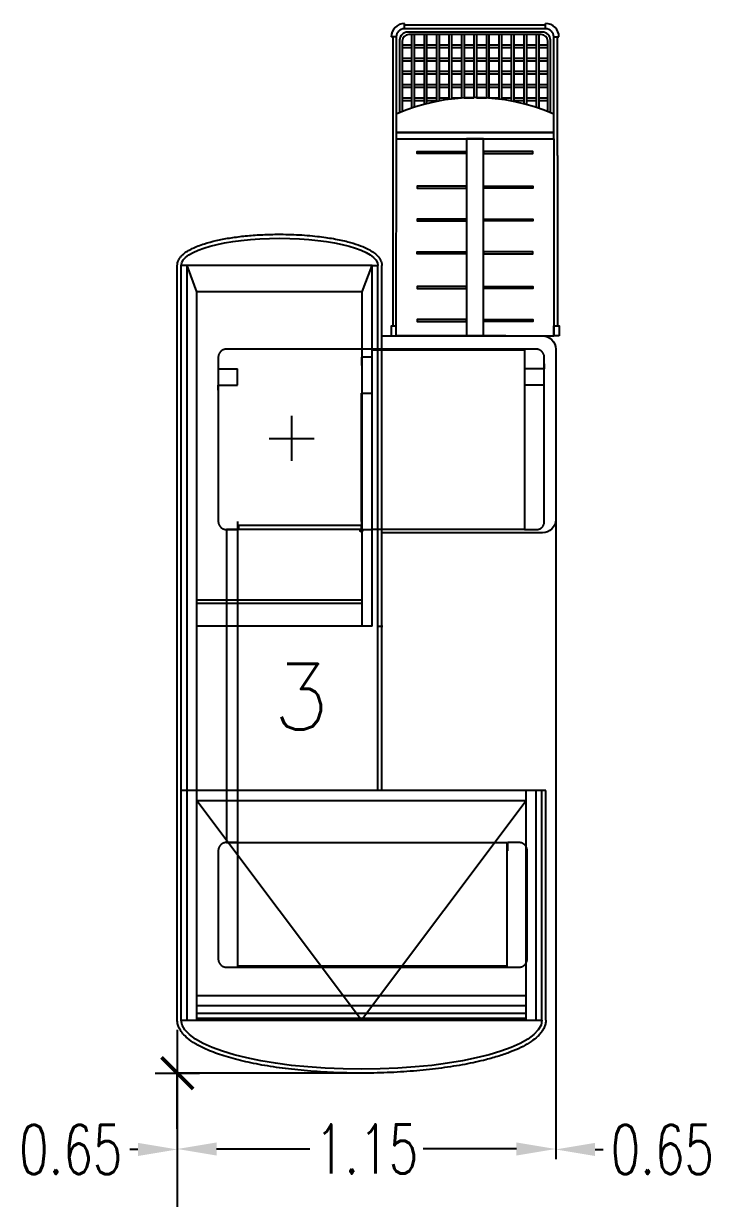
# Model space of a CAD drawing. Header units: millimetres. Extents: x -434 to 213, y 66 to 172.
# Drawn here: x -196.841 to -194.749, y 87.23 to 90.811 of the extents above; entities that cross this region are included whole.
import ezdxf

# ---------------------------------------------------------------- set-up
doc = ezdxf.new("R2010")
doc.units = ezdxf.units.MM
doc.linetypes.add('CENTER', pattern=[50.8, 31.75, -6.35, 6.35, -6.35])
doc.linetypes.add('DASHED', pattern=[0.75, 0.5, -0.25])
for name, color, linetype in [('0_MUROS', 7, 'Continuous'), ('C_COTAS-EQUIPAMIENTO', 1, 'Continuous'), ('E_CHECK-OUTS', 1, 'Continuous'), ('Rapi-Estant-Check-Out 255', 1, 'Continuous'), ('T_TEXTOS', 3, 'Continuous')]:
    doc.layers.add(name, color=color, linetype=linetype)
doc.styles.add('INOXI', font='romans.shx', dxfattribs={"width": 0.7, "height": 0.15})
doc.styles.add('ROMANS', font='ROMANS.SHX', dxfattribs={"width": 0.8, "height": 0.2})

# ---------------------------------------------------------------- blocks, each defined once
blk = doc.blocks.new('COTA')
for p, q in [((0, 0.4), (0, -0.4)), ((-1, 0), (0, 0))]:
    blk.add_line(p, q)
at = {"const_width": 0.065}
blk.add_lwpolyline([(0.141, 0.141), (0.283, 0.283), (0, 0), (-0.141, -0.141), (-0.283, -0.283)], dxfattribs=at)

msp = doc.modelspace()

# ---------------------------------------------------------------- linework, layer by layer
at = {"layer": '0_MUROS', "color": 8}
for p, q in [((-195.8105, 87.6118), (-196.3724, 87.6118)), ((-196.3724, 87.4418), (-196.3724, 86.0799))]:
    msp.add_line(p, q, dxfattribs=at)
at = {"layer": 'C_COTAS-EQUIPAMIENTO', "color": 8}
for p, q in [((-195.2184, 89.3838), (-195.2184, 87.3492)), ((-195.2184, 89.2688), (-195.2184, 87.3506)), ((-196.3724, 87.7438), (-196.3724, 87.3506)), ((-196.3724, 87.7438), (-196.3724, 87.3492)), ((-196.4924, 87.3792), (-196.5174, 87.3792)), ((-196.2524, 87.3806), (-195.9679, 87.3806)), ((-195.3384, 87.3806), (-195.6229, 87.3806)), ((-195.0984, 87.3792), (-195.0734, 87.3792))]:
    msp.add_line(p, q, dxfattribs=at)
for points in [[(-196.4924, 87.3992), (-196.4924, 87.3592), (-196.3724, 87.3792)], [(-196.2524, 87.4006), (-196.2524, 87.3606), (-196.3724, 87.3806)], [(-195.3384, 87.4006), (-195.3384, 87.3606), (-195.2184, 87.3806)], [(-195.0984, 87.3992), (-195.0984, 87.3592), (-195.2184, 87.3792)]]:
    msp.add_solid(points, dxfattribs=at)
at = {"layer": 'E_CHECK-OUTS', "color": 8}
for p, q in [((-195.6795, 90.7953), (-195.6795, 90.8113)), ((-195.2495, 90.8063), (-195.6795, 90.8063)), ((-195.2495, 90.7953), (-195.6795, 90.7953)), ((-195.2495, 90.7953), (-195.2495, 90.8113)), ((-195.7045, 90.7703), (-195.7205, 90.7703)), ((-195.7155, 90.7703), (-195.7155, 90.4092)), ((-195.7045, 90.7703), (-195.7045, 90.5353)), ((-195.6945, 90.7603), (-195.6945, 90.5396)), ((-195.2595, 90.7853), (-195.6695, 90.7853)), ((-195.2625, 90.7773), (-195.6665, 90.7773)), ((-195.658, 90.7773), (-195.658, 90.5533)), ((-195.65, 90.7773), (-195.65, 90.556)), ((-195.62, 90.7773), (-195.62, 90.5648)), ((-195.612, 90.7773), (-195.612, 90.5669)), ((-195.582, 90.7773), (-195.582, 90.5737)), ((-195.574, 90.7773), (-195.574, 90.5752)), ((-195.544, 90.7773), (-195.544, 90.58)), ((-195.536, 90.7773), (-195.536, 90.581)), ((-195.506, 90.7773), (-195.506, 90.5839)), ((-195.498, 90.7773), (-195.498, 90.5844)), ((-195.468, 90.7773), (-195.468, 90.5853)), ((-195.46, 90.7773), (-195.46, 90.5853)), ((-195.43, 90.7773), (-195.43, 90.5843)), ((-195.422, 90.7773), (-195.422, 90.5838)), ((-195.392, 90.7773), (-195.392, 90.5809)), ((-195.384, 90.7773), (-195.384, 90.5799)), ((-195.354, 90.7773), (-195.354, 90.5751)), ((-195.346, 90.7773), (-195.346, 90.5735)), ((-195.316, 90.7773), (-195.316, 90.5667)), ((-195.308, 90.7773), (-195.308, 90.5646)), ((-195.278, 90.7773), (-195.278, 90.5556)), ((-195.27, 90.7773), (-195.27, 90.553)), ((-195.27, 90.7773), (-195.27, 90.553)), ((-195.27, 90.7773), (-195.27, 90.553)), ((-195.2345, 90.5396), (-195.2345, 90.7603)), ((-195.2245, 90.5353), (-195.2245, 90.7703)), ((-195.2245, 90.7703), (-195.2085, 90.7703)), ((-195.2135, 90.4092), (-195.2135, 90.7703)), ((-195.6865, 90.7573), (-195.6865, 90.5428)), ((-195.658, 90.745), (-195.6865, 90.745)), ((-195.658, 90.737), (-195.6865, 90.737)), ((-195.62, 90.745), (-195.65, 90.745)), ((-195.62, 90.737), (-195.65, 90.737)), ((-195.582, 90.745), (-195.612, 90.745)), ((-195.582, 90.737), (-195.612, 90.737)), ((-195.544, 90.745), (-195.574, 90.745)), ((-195.544, 90.737), (-195.574, 90.737)), ((-195.506, 90.745), (-195.536, 90.745)), ((-195.506, 90.737), (-195.536, 90.737)), ((-195.468, 90.745), (-195.498, 90.745)), ((-195.468, 90.737), (-195.498, 90.737)), ((-195.43, 90.745), (-195.46, 90.745)), ((-195.43, 90.737), (-195.46, 90.737)), ((-195.392, 90.745), (-195.422, 90.745)), ((-195.392, 90.737), (-195.422, 90.737)), ((-195.354, 90.745), (-195.384, 90.745)), ((-195.354, 90.737), (-195.384, 90.737)), ((-195.316, 90.745), (-195.346, 90.745)), ((-195.316, 90.737), (-195.346, 90.737)), ((-195.278, 90.745), (-195.308, 90.745)), ((-195.278, 90.737), (-195.308, 90.737)), ((-195.2425, 90.745), (-195.27, 90.745)), ((-195.2425, 90.737), (-195.27, 90.737)), ((-195.2425, 90.5428), (-195.2425, 90.7573)), ((-195.658, 90.7047), (-195.6865, 90.7047)), ((-195.658, 90.6967), (-195.6865, 90.6967)), ((-195.62, 90.7047), (-195.65, 90.7047)), ((-195.62, 90.6967), (-195.65, 90.6967)), ((-195.582, 90.7047), (-195.612, 90.7047)), ((-195.582, 90.6967), (-195.612, 90.6967)), ((-195.544, 90.7047), (-195.574, 90.7047)), ((-195.544, 90.6967), (-195.574, 90.6967)), ((-195.506, 90.7047), (-195.536, 90.7047)), ((-195.506, 90.6967), (-195.536, 90.6967)), ((-195.468, 90.7047), (-195.498, 90.7047)), ((-195.468, 90.6967), (-195.498, 90.6967)), ((-195.43, 90.7047), (-195.46, 90.7047)), ((-195.43, 90.6967), (-195.46, 90.6967)), ((-195.392, 90.7047), (-195.422, 90.7047)), ((-195.392, 90.6967), (-195.422, 90.6967)), ((-195.354, 90.7047), (-195.384, 90.7047)), ((-195.354, 90.6967), (-195.384, 90.6967)), ((-195.316, 90.7047), (-195.346, 90.7047)), ((-195.316, 90.6967), (-195.346, 90.6967)), ((-195.278, 90.7047), (-195.308, 90.7047)), ((-195.278, 90.6967), (-195.308, 90.6967)), ((-195.2425, 90.7047), (-195.27, 90.7047)), ((-195.2425, 90.6967), (-195.27, 90.6967)), ((-195.658, 90.6645), (-195.6865, 90.6645)), ((-195.658, 90.6565), (-195.6865, 90.6565)), ((-195.62, 90.6645), (-195.65, 90.6645)), ((-195.62, 90.6565), (-195.65, 90.6565)), ((-195.582, 90.6645), (-195.612, 90.6645)), ((-195.582, 90.6565), (-195.612, 90.6565)), ((-195.544, 90.6645), (-195.574, 90.6645)), ((-195.544, 90.6565), (-195.574, 90.6565)), ((-195.506, 90.6645), (-195.536, 90.6645)), ((-195.506, 90.6565), (-195.536, 90.6565)), ((-195.468, 90.6645), (-195.498, 90.6645)), ((-195.468, 90.6565), (-195.498, 90.6565)), ((-195.43, 90.6645), (-195.46, 90.6645)), ((-195.43, 90.6565), (-195.46, 90.6565)), ((-195.392, 90.6645), (-195.422, 90.6645)), ((-195.392, 90.6565), (-195.422, 90.6565)), ((-195.354, 90.6645), (-195.384, 90.6645)), ((-195.354, 90.6565), (-195.384, 90.6565)), ((-195.316, 90.6645), (-195.346, 90.6645)), ((-195.316, 90.6565), (-195.346, 90.6565)), ((-195.278, 90.6645), (-195.308, 90.6645)), ((-195.278, 90.6565), (-195.308, 90.6565)), ((-195.2425, 90.6645), (-195.27, 90.6645)), ((-195.2425, 90.6565), (-195.27, 90.6565)), ((-195.658, 90.6242), (-195.6865, 90.6242)), ((-195.658, 90.6162), (-195.6865, 90.6162)), ((-195.62, 90.6242), (-195.65, 90.6242)), ((-195.62, 90.6162), (-195.65, 90.6162)), ((-195.582, 90.6242), (-195.612, 90.6242)), ((-195.582, 90.6162), (-195.612, 90.6162)), ((-195.544, 90.6242), (-195.574, 90.6242)), ((-195.544, 90.6162), (-195.574, 90.6162)), ((-195.506, 90.6242), (-195.536, 90.6242)), ((-195.506, 90.6162), (-195.536, 90.6162)), ((-195.468, 90.6242), (-195.498, 90.6242)), ((-195.468, 90.6162), (-195.498, 90.6162)), ((-195.43, 90.6242), (-195.46, 90.6242)), ((-195.43, 90.6162), (-195.46, 90.6162)), ((-195.392, 90.6242), (-195.422, 90.6242)), ((-195.392, 90.6162), (-195.422, 90.6162)), ((-195.354, 90.6242), (-195.384, 90.6242)), ((-195.354, 90.6162), (-195.384, 90.6162)), ((-195.316, 90.6242), (-195.346, 90.6242)), ((-195.316, 90.6162), (-195.346, 90.6162)), ((-195.278, 90.6242), (-195.308, 90.6242)), ((-195.278, 90.6162), (-195.308, 90.6162)), ((-195.2425, 90.6242), (-195.27, 90.6242)), ((-195.2425, 90.6162), (-195.27, 90.6162)), ((-195.658, 90.5839), (-195.6865, 90.5839)), ((-195.62, 90.5839), (-195.65, 90.5839)), ((-195.582, 90.5839), (-195.612, 90.5839)), ((-195.544, 90.5839), (-195.574, 90.5839)), ((-195.506, 90.5839), (-195.536, 90.5839)), ((-195.468, 90.5839), (-195.498, 90.5839)), ((-195.43, 90.5839), (-195.46, 90.5839)), ((-195.392, 90.5839), (-195.422, 90.5839)), ((-195.354, 90.5839), (-195.384, 90.5839)), ((-195.316, 90.5839), (-195.346, 90.5839)), ((-195.278, 90.5839), (-195.308, 90.5839)), ((-195.2425, 90.5839), (-195.27, 90.5839)), ((-195.658, 90.5759), (-195.6865, 90.5759)), ((-195.6845, 90.5436), (-195.6865, 90.5436)), ((-195.62, 90.5759), (-195.65, 90.5759)), ((-195.582, 90.5759), (-195.612, 90.5759)), ((-195.354, 90.5759), (-195.3584, 90.5759)), ((-195.316, 90.5759), (-195.346, 90.5759)), ((-195.278, 90.5759), (-195.308, 90.5759)), ((-195.2425, 90.5759), (-195.27, 90.5759)), ((-195.2425, 90.5436), (-195.2445, 90.5436)), ((-195.7045, 90.5353), (-195.7045, 90.4593)), ((-195.2245, 90.4593), (-195.2245, 90.5353)), ((-195.7045, 90.4793), (-195.2245, 90.4793)), ((-195.2245, 90.4793), (-195.7045, 90.4793)), ((-195.7045, 90.4593), (-195.7055, 89.8888)), ((-195.7045, 90.4593), (-195.2245, 90.4593)), ((-195.7045, 90.4593), (-195.2245, 90.4593)), ((-195.2245, 90.4593), (-195.2245, 89.8593)), ((-195.7155, 90.4092), (-195.7155, 89.8888)), ((-195.2135, 90.4092), (-195.2135, 89.8893)), ((-195.7045, 89.8593), (-195.2245, 89.8593)), ((-195.7045, 89.8593), (-195.2245, 89.8593)), ((-195.7045, 89.8593), (-195.2245, 89.8593)), ((-195.7045, 89.8593), (-195.2245, 89.8593))]:
    msp.add_line(p, q, dxfattribs=at)
at = {"layer": 'E_CHECK-OUTS', "color": 8, "linetype": 'Continuous'}
msp.add_line((-195.3705, 89.8593), (-195.7045, 89.8593), dxfattribs=at)
at = {"layer": 'E_CHECK-OUTS', "color": 8}
for points in [[(-195.4385, 89.8593), (-195.4385, 90.4593), (-195.4905, 90.4593), (-195.4905, 89.8593)], [(-195.4905, 90.4213), (-195.4905, 90.4153), (-195.6405, 90.4153), (-195.6405, 90.4213)], [(-195.4385, 90.4213), (-195.4385, 90.4153), (-195.2885, 90.4153), (-195.2885, 90.4213)], [(-195.4905, 90.3093), (-195.4905, 90.3153), (-195.6405, 90.3153), (-195.6405, 90.3093)], [(-195.4385, 90.3093), (-195.4385, 90.3153), (-195.2885, 90.3153), (-195.2885, 90.3093)], [(-195.4905, 90.2093), (-195.4905, 90.2153), (-195.6405, 90.2153), (-195.6405, 90.2093)], [(-195.4385, 90.2093), (-195.4385, 90.2153), (-195.2885, 90.2153), (-195.2885, 90.2093)], [(-195.4905, 90.1153), (-195.4905, 90.1093), (-195.6405, 90.1093), (-195.6405, 90.1153)], [(-195.4385, 90.1153), (-195.4385, 90.1093), (-195.2885, 90.1093), (-195.2885, 90.1153)], [(-195.4905, 90.0033), (-195.4905, 90.0093), (-195.6405, 90.0093), (-195.6405, 90.0033)], [(-195.4385, 90.0033), (-195.4385, 90.0093), (-195.2885, 90.0093), (-195.2885, 90.0033)], [(-195.4905, 89.9033), (-195.4905, 89.9093), (-195.6405, 89.9093), (-195.6405, 89.9033)], [(-195.4905, 89.9033), (-195.4905, 89.9093), (-195.6405, 89.9093), (-195.6405, 89.9033)], [(-195.4385, 89.9033), (-195.4385, 89.9093), (-195.2885, 89.9093), (-195.2885, 89.9033)], [(-195.4385, 89.9033), (-195.4385, 89.9093), (-195.2885, 89.9093), (-195.2885, 89.9033)], [(-195.7205, 89.8588), (-195.7045, 89.8588), (-195.7045, 89.8888), (-195.7205, 89.8888)], [(-195.2083, 89.8593), (-195.2243, 89.8593), (-195.2243, 89.8893), (-195.2083, 89.8893)]]:
    msp.add_lwpolyline(points, close=True, dxfattribs=at)
for centre, radius, start, end in [((-195.6795, 90.7703), 0.041, 90, 180), ((-195.6795, 90.7703), 0.025, 90, 180), ((-195.2495, 90.7703), 0.041, 0, 90), ((-195.2495, 90.7703), 0.025, 0, 90), ((-195.6695, 90.7603), 0.025, 90, 180), ((-195.6665, 90.7573), 0.02, 90, 180), ((-195.2625, 90.7573), 0.02, 0, 90), ((-195.2595, 90.7603), 0.025, 0, 90), ((-195.4645, 89.9843), 0.601, 66.4634, 113.5366)]:
    msp.add_arc(centre, radius, start, end, dxfattribs=at)
at = {"layer": 'Rapi-Estant-Check-Out 255', "color": 8}
for p, q in [((-196.3724, 87.7738), (-196.3724, 90.0738)), ((-196.3604, 87.7738), (-196.3604, 90.0738)), ((-196.3424, 90.0738), (-196.3604, 90.0738)), ((-196.3424, 87.7738), (-196.3424, 90.0738)), ((-195.7784, 90.0738), (-196.3424, 90.0738)), ((-196.3124, 89.9938), (-196.3424, 90.0738)), ((-195.8084, 89.9938), (-195.7784, 90.0738)), ((-195.7784, 88.9738), (-195.7784, 90.0738)), ((-195.7784, 90.0738), (-195.7604, 90.0738)), ((-195.7604, 88.4738), (-195.7604, 90.0738)), ((-195.7484, 88.4738), (-195.7484, 90.0738)), ((-196.3124, 87.7738), (-196.3124, 89.9938)), ((-195.8084, 89.9938), (-196.3124, 89.9938)), ((-195.8084, 88.9738), (-195.8084, 89.9938)), ((-195.8084, 89.0538), (-196.3124, 89.0538)), ((-195.8084, 89.0438), (-196.3124, 89.0438)), ((-195.7784, 88.9738), (-196.3124, 88.9738)), ((-195.7634, 88.9738), (-195.7454, 88.9738)), ((-195.2484, 88.4738), (-196.3604, 88.4738)), ((-195.3084, 87.7738), (-195.3084, 88.4738)), ((-195.2784, 87.7738), (-195.2784, 88.4738)), ((-195.2604, 87.7738), (-195.2604, 88.4738)), ((-195.2484, 87.7738), (-195.2484, 88.4738)), ((-195.3084, 88.4418), (-196.3124, 88.4418)), ((-195.8104, 87.7738), (-196.3124, 88.4418)), ((-195.3084, 88.4418), (-195.8104, 87.7738)), ((-196.3124, 87.8488), (-195.3084, 87.8488)), ((-196.3124, 87.8179), (-195.3084, 87.8179)), ((-196.3124, 87.7943), (-195.3084, 87.7943)), ((-196.3604, 87.7738), (-195.2604, 87.7738)), ((-196.3124, 87.7796), (-195.3084, 87.7796))]:
    msp.add_line(p, q, dxfattribs=at)
at = {"layer": 'Rapi-Estant-Check-Out 255', "color": 8, "linetype": 'DASHED', "ltscale": 5}
for p, q in [((-196.2474, 89.7738), (-196.2474, 89.7588)), ((-196.2474, 89.7588), (-196.1884, 89.7588)), ((-196.1884, 89.7088), (-196.1884, 89.7588)), ((-195.3124, 89.7088), (-195.3124, 89.7588)), ((-195.2534, 89.7588), (-195.3124, 89.7588)), ((-195.2534, 89.7738), (-195.2534, 89.7588)), ((-196.2474, 89.6938), (-196.2474, 89.7088)), ((-196.2474, 89.7088), (-196.1884, 89.7088)), ((-195.8104, 89.2938), (-195.8104, 89.6848)), ((-195.8104, 89.6848), (-195.7784, 89.6848)), ((-195.2534, 89.7088), (-195.3124, 89.7088)), ((-195.2534, 89.6938), (-195.2534, 89.7088))]:
    msp.add_line(p, q, dxfattribs=at)
at = {"layer": 'Rapi-Estant-Check-Out 255', "color": 8, "linetype": 'CENTER'}
for p, q in [((-196.024, 89.6152), (-196.024, 89.4781)), ((-196.0926, 89.5466), (-195.9555, 89.5466))]:
    msp.add_line(p, q, dxfattribs=at)
at = {"layer": 'Rapi-Estant-Check-Out 255', "color": 8}
msp.add_lwpolyline([(-195.2584, 89.2588), (-195.7484, 89.2588), (-195.7484, 89.8588), (-195.2584, 89.8588, -0.414214), (-195.2184, 89.8188), (-195.2184, 89.2988, -0.414214)], format="xyb", close=True, dxfattribs=at)
at = {"layer": 'Rapi-Estant-Check-Out 255', "color": 8, "linetype": 'DASHED', "ltscale": 5}
for points in [[(-195.2534, 89.2938), (-195.2534, 89.7938, 0.414214), (-195.2784, 89.8188), (-196.2224, 89.8188, 0.414214), (-196.2474, 89.7938), (-196.2474, 89.2938, 0.414214), (-196.2224, 89.2688), (-196.1874, 89.2688), (-196.1874, 89.2938)], [(-196.1874, 88.2898), (-196.1874, 88.3148), (-196.2224, 88.3148, 0.414214), (-196.2474, 88.2898), (-196.2474, 87.9598, 0.414214), (-196.2224, 87.9348), (-195.3304, 87.9348, 0.414214), (-195.3054, 87.9598), (-195.3054, 88.2898, 0.414214), (-195.3304, 88.3148), (-195.3654, 88.3148), (-195.3654, 88.2898)]]:
    msp.add_lwpolyline(points, format="xyb", dxfattribs=at)
for points in [[(-195.8104, 89.2938), (-195.8104, 89.2688), (-195.7784, 89.2688), (-195.7784, 89.7938), (-195.8104, 89.7938), (-195.8104, 89.7688)], [(-195.3134, 89.2938), (-195.3134, 89.2688), (-195.2784, 89.2688)]]:
    msp.add_lwpolyline(points, dxfattribs=at)
for points in [[(-195.3134, 89.2688), (-195.7784, 89.2688), (-195.7784, 89.8168), (-195.3134, 89.8168)], [(-196.1874, 88.3148), (-196.1874, 89.2688), (-196.2224, 89.2688), (-196.2224, 88.3148)], [(-196.1844, 89.2688), (-196.1844, 89.2818), (-195.8114, 89.2818), (-195.8114, 89.2688)], [(-196.1874, 87.9378), (-196.1874, 88.3148), (-195.3674, 88.3148), (-195.3674, 87.9378)]]:
    msp.add_lwpolyline(points, close=True, dxfattribs=at)
msp.add_circle((-195.8114, 89.2653), 0.0035, dxfattribs=at)
msp.add_arc((-195.2769, 89.2922), 0.0235, 266.1468, 3.8532, dxfattribs=at)
at = {"layer": 'Rapi-Estant-Check-Out 255', "color": 8, "extrusion": (0, 0, -1)}
for centre, major_axis, ratio in [((-196.0604, 90.0738), (0.3, 0), 0.276667), ((-195.8104, 87.7738), (-0.55, 0), 0.272727)]:
    msp.add_ellipse(centre, major_axis=major_axis, ratio=ratio, start_param=3.141593, end_param=6.283185, dxfattribs=at)
at = {"layer": 'Rapi-Estant-Check-Out 255', "color": 8}
for points, knots in [([(-196.3724, 90.0738), (-196.3724, 90.0764), (-196.3721, 90.079), (-196.371, 90.0841), (-196.3702, 90.0866), (-196.368, 90.0914), (-196.3667, 90.0937), (-196.3637, 90.0981), (-196.362, 90.1003), (-196.3582, 90.1044), (-196.3562, 90.1063), (-196.3503, 90.1114), (-196.3462, 90.1144), (-196.337, 90.1202), (-196.332, 90.1229), (-196.3212, 90.1282), (-196.3154, 90.1307), (-196.3029, 90.1356), (-196.2962, 90.1379), (-196.2783, 90.1435), (-196.2664, 90.1467), (-196.2411, 90.1525), (-196.2277, 90.1551), (-196.1996, 90.1596), (-196.1849, 90.1616), (-196.1546, 90.1648), (-196.139, 90.1661), (-196.1072, 90.1679), (-196.0911, 90.1685), (-196.0528, 90.169), (-196.0305, 90.1686), (-195.9868, 90.1665), (-195.9654, 90.1648), (-195.9279, 90.1606), (-195.9116, 90.1582), (-195.8808, 90.1527), (-195.8662, 90.1496), (-195.8413, 90.1432), (-195.8307, 90.14), (-195.8112, 90.1331), (-195.8023, 90.1295), (-195.7883, 90.1227), (-195.7829, 90.1196), (-195.773, 90.1132), (-195.7686, 90.1098), (-195.7621, 90.1038), (-195.7597, 90.1012), (-195.7555, 90.0958), (-195.7537, 90.093), (-195.7512, 90.0877), (-195.7503, 90.0854), (-195.749, 90.0805), (-195.7486, 90.078), (-195.7485, 90.0749), (-195.7484, 90.0744), (-195.7484, 90.0738)], [0, 0, 0, 0, 0.062074, 0.062074, 0.124147, 0.124147, 0.186221, 0.186221, 0.248295, 0.248295, 0.310369, 0.310369, 0.413242, 0.413242, 0.516116, 0.516116, 0.618989, 0.618989, 0.721863, 0.721863, 0.882096, 0.882096, 1.042328, 1.042328, 1.202561, 1.202561, 1.362794, 1.362794, 1.523026, 1.523026, 1.742277, 1.742277, 1.961528, 1.961528, 2.141779, 2.141779, 2.32203, 2.32203, 2.473499, 2.473499, 2.624968, 2.624968, 2.73885, 2.73885, 2.852732, 2.852732, 2.930777, 2.930777, 3.008822, 3.008822, 3.068733, 3.068733, 3.128645, 3.128645, 3.141593, 3.141593, 3.141593, 3.141593]), ([(-195.2484, 87.7738), (-195.2484, 87.7699), (-195.2489, 87.7659), (-195.2506, 87.7582), (-195.2519, 87.7544), (-195.2552, 87.747), (-195.2573, 87.7434), (-195.262, 87.7363), (-195.2648, 87.7329), (-195.2708, 87.7262), (-195.2742, 87.723), (-195.284, 87.7144), (-195.2911, 87.7093), (-195.3068, 87.6993), (-195.3156, 87.6945), (-195.3346, 87.6852), (-195.345, 87.6807), (-195.3672, 87.6721), (-195.379, 87.6679), (-195.4042, 87.66), (-195.4175, 87.6563), (-195.4515, 87.6476), (-195.473, 87.6429), (-195.5181, 87.6344), (-195.5418, 87.6306), (-195.5909, 87.624), (-195.6164, 87.6212), (-195.6685, 87.6167), (-195.6952, 87.6149), (-195.7491, 87.6126), (-195.7764, 87.6119), (-195.8311, 87.6117), (-195.8584, 87.6122), (-195.9126, 87.6142), (-195.9394, 87.6158), (-195.9919, 87.62), (-196.0176, 87.6226), (-196.0673, 87.6288), (-196.0913, 87.6325), (-196.1372, 87.6407), (-196.159, 87.6452), (-196.2001, 87.6552), (-196.2193, 87.6607), (-196.2547, 87.6723), (-196.2709, 87.6785), (-196.2969, 87.6901), (-196.3074, 87.6955), (-196.3261, 87.7067), (-196.3344, 87.7125), (-196.3467, 87.7228), (-196.3512, 87.7273), (-196.359, 87.7364), (-196.3624, 87.7412), (-196.367, 87.7497), (-196.3686, 87.7534), (-196.371, 87.7609), (-196.3718, 87.7647), (-196.3724, 87.7703), (-196.3724, 87.7721), (-196.3724, 87.7738)], [3.141593, 3.141593, 3.141593, 3.141593, 3.202448, 3.202448, 3.263303, 3.263303, 3.324159, 3.324159, 3.385014, 3.385014, 3.445869, 3.445869, 3.548594, 3.548594, 3.651319, 3.651319, 3.754044, 3.754044, 3.856769, 3.856769, 3.959494, 3.959494, 4.107655, 4.107655, 4.255815, 4.255815, 4.403976, 4.403976, 4.552137, 4.552137, 4.700298, 4.700298, 4.848458, 4.848458, 4.996619, 4.996619, 5.14478, 5.14478, 5.292941, 5.292941, 5.441102, 5.441102, 5.589262, 5.589262, 5.737423, 5.737423, 5.854094, 5.854094, 5.970764, 5.970764, 6.053471, 6.053471, 6.136178, 6.136178, 6.196137, 6.196137, 6.256095, 6.256095, 6.283185, 6.283185, 6.283185, 6.283185])]:
    msp.add_open_spline(points, degree=3, knots=knots, dxfattribs=at)

# ---------------------------------------------------------------- block references
at = {"layer": '0_MUROS', "color": 8, "xscale": 0.17, "yscale": 0.17, "zscale": 0.17, "rotation": 90}
msp.add_blockref('COTA', (-196.3724, 87.6118), dxfattribs=at)

# ---------------------------------------------------------------- texts
at = {"layer": 'C_COTAS-EQUIPAMIENTO', "color": 8, "char_height": 0.15, "attachment_point": 5, "style": 'INOXI'}
for s, insert in [('\\A1;0.65', (-196.6974, 87.3792)), ('\\A1;1.15', (-195.7954, 87.3806)), ('\\A1;0.65', (-194.8934, 87.3792))]:
    msp.add_mtext(s, dxfattribs=dict(at, insert=insert))
at = {"layer": 'T_TEXTOS', "color": 8, "style": 'ROMANS'}
msp.add_text('3', height=0.2, dxfattribs=at).set_placement((-196.0806, 88.6594))

doc.saveas('drawing.dxf')
